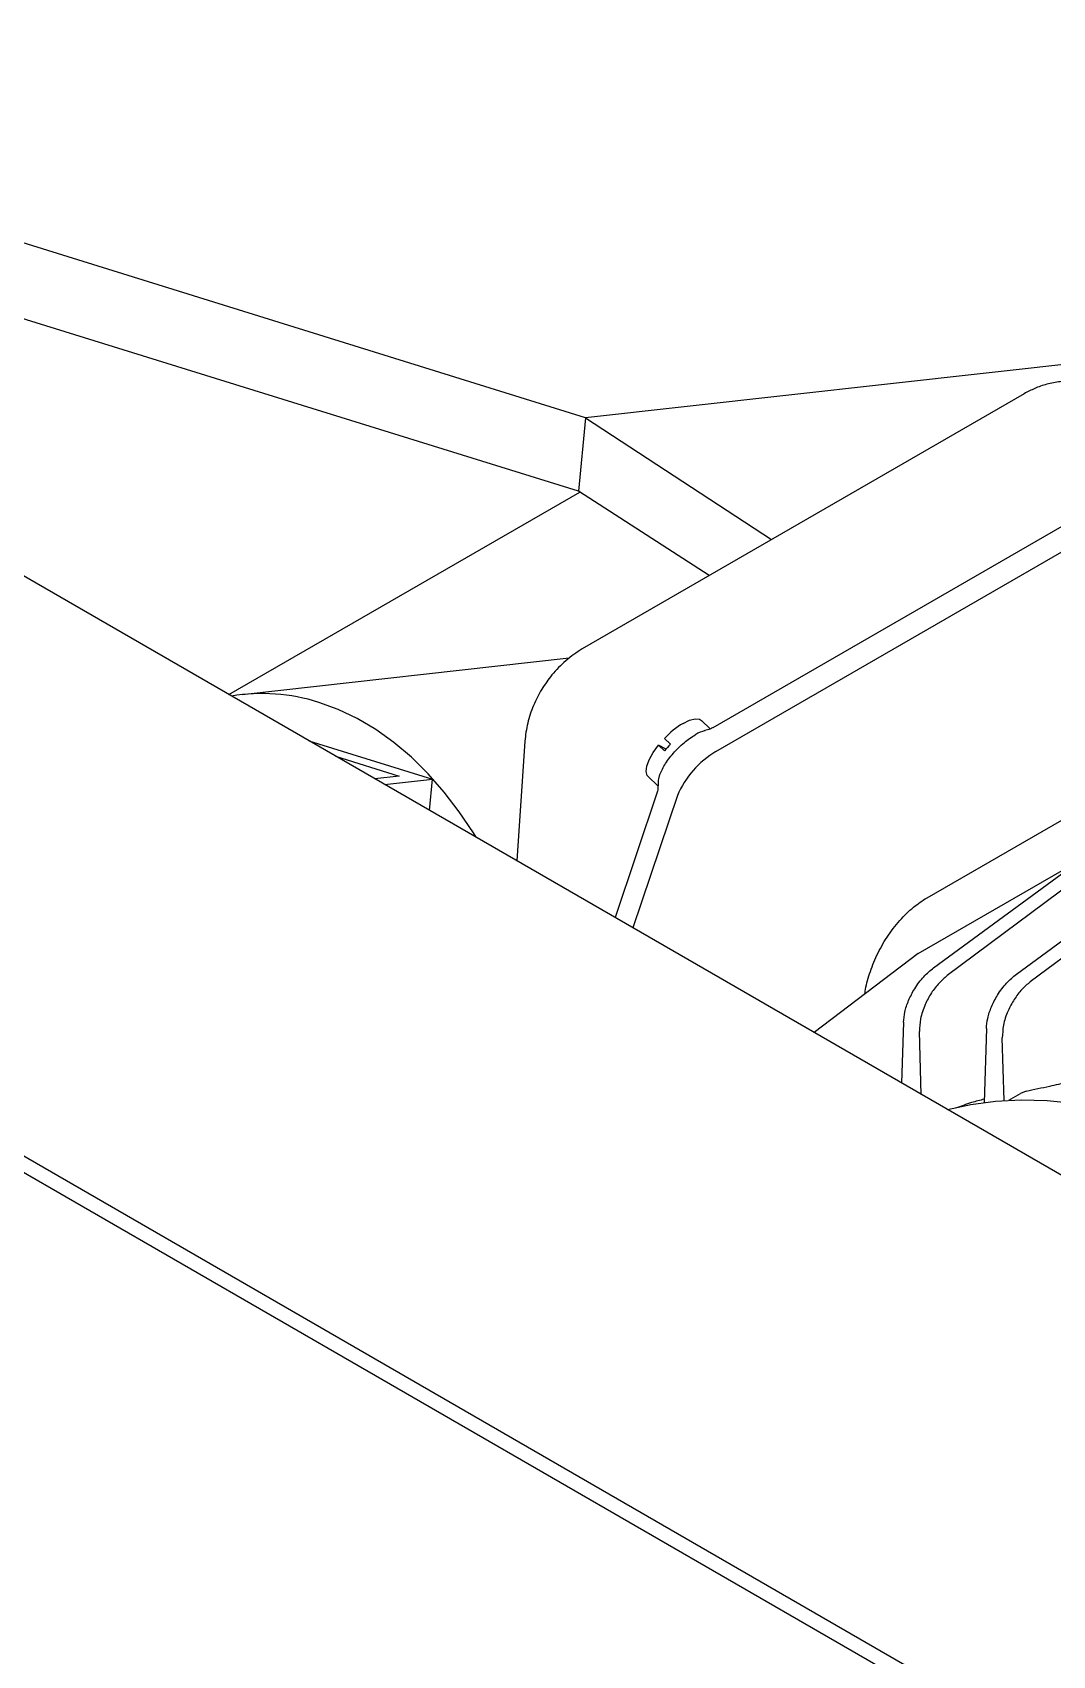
# Model space of a CAD drawing. Header units: millimetres. Extents: x 1293 to 41893, y 1011 to 26911.
# Drawn here: x 9255.8 to 9370.1, y 19908.1 to 20090 of the extents above; entities that cross this region are included whole.
import ezdxf

# ---------------------------------------------------------------- set-up
doc = ezdxf.new("R2010")
doc.units = ezdxf.units.MM
doc.header["$LTSCALE"] = 50

msp = doc.modelspace()

# ---------------------------------------------------------------- linework, layer by layer
at = {"color": 7, "linetype": 'Continuous', "lineweight": 25}
for p, q in [((9317.7782986, 20046.8223985), (7839.5509406, 20506.0923334)), ((9316.9962063, 20038.5798127), (7835.3969259, 20498.897369)), ((9479.3676122, 20064.8195532), (9317.7782986, 20046.8223985)), ((9366.9682452, 20049.5133211), (9317.4319335, 20020.916617)), ((9396.9615335, 20049.5357595), (9332.0522535, 20012.0644298)), ((9332.4118843, 20009.4089401), (9401.2369443, 20049.1408016)), ((9317.7782986, 20046.8223985), (9316.9962063, 20038.5798127)), ((9317.7782986, 20046.8223985), (9338.6476089, 20033.1641657)), ((9463.9052432, 19908.3572382), (9233.3671373, 20041.4440539)), ((9277.8253676, 20015.7788639), (9317.1499451, 20038.4804592)), ((9331.6379746, 20029.1175899), (9316.9962063, 20038.5798127)), ((9356.0654642, 19993.0151429), (9407.9285765, 20022.9550804)), ((9315.9602746, 20019.8620017), (9279.2935799, 20015.7782157)), ((9331.7694316, 20011.9414743), (9330.7796443, 20012.8842397)), ((9286.7775059, 20010.6109045), (9300.6494987, 20006.3010199)), ((9310.9907722, 20010.581007), (9310.1080974, 19997.1424406)), ((9327.3035767, 20010.2174873), (9326.6310782, 20010.8580374)), ((9175.4936063, 20009.8602543), (9409.2522156, 19874.9142816)), ((9289.7886635, 20008.8726002), (9296.9245624, 20006.6555503)), ((9326.6490682, 20009.4689168), (9325.9765697, 20010.1094669)), ((9326.8282365, 20009.6872399), (9325.9765697, 20010.1094669)), ((9407.6418977, 19873.9846649), (9176.7743621, 20007.2616563)), ((9296.9245624, 20006.6555503), (9294.1620862, 20006.347877)), ((9295.2793203, 20005.7029115), (9300.6494987, 20006.3010199)), ((9300.3168159, 20002.7948271), (9300.6494987, 20006.3010199)), ((9324.8022642, 20006.6087288), (9325.9161504, 20005.54776)), ((9325.8366747, 20004.8505229), (9321.1129778, 19990.7894584)), ((9328.0923486, 20004.468627), (9323.1097102, 19989.6367693)), ((9355.0893783, 19986.7681941), (9373.4196223, 19997.3500188)), ((9356.8078747, 19985.1711537), (9373.4417198, 19997.3662195)), ((9374.80741, 19996.5778234), (9358.3360384, 19984.2889635)), ((9366.0945437, 19984.4599315), (9382.7283889, 19996.6549973)), ((9384.094079, 19995.8666012), (9367.6227075, 19983.5777413)), ((9355.0893783, 19986.7681941), (9343.4248631, 19977.9090812)), ((9353.4310803, 19979.0598403), (9353.2215966, 19972.2535473)), ((9355.4295534, 19970.978921), (9355.2200697, 19978.0270787)), ((9362.7177494, 19978.3486181), (9362.4633054, 19970.0815311)), ((9364.715441, 19970.2939931), (9364.5067388, 19977.3158565)), ((9365.2207985, 19970.3219154), (9366.5577324, 19971.0937109)), ((9367.1709751, 19971.3382019), (9366.5577324, 19971.0937109))]:
    msp.add_line(p, q, dxfattribs=at)
at = {"color": 7, "linetype": 'Continuous', "lineweight": 25, "flags": 128}
for points in [[(9305.519529, 19999.7913648), (9305.2221527, 20000.2766056), (9303.6408363, 20002.6520111), (9301.9495657, 20004.8655332), (9300.1577994, 20006.9047931), (9298.2755576, 20008.7583865), (9296.3133665, 20010.4159473), (9294.2821996, 20011.8682058), (9292.1934159, 20013.1070403), (9290.0586967, 20014.1255227), (9287.8899803, 20014.9179574)], [(9328.7378223, 20012.5650336), (9329.4635927, 20012.9139718), (9330.0862335, 20013.0676129), (9330.5673547, 20013.0164838), (9330.7796443, 20012.8842397)], [(9324.8022642, 20006.6087288), (9324.7046166, 20006.7292316), (9324.5849731, 20007.1680126), (9324.6630001, 20007.7657739), (9324.9338867, 20008.4856595), (9325.380931, 20009.2832835), (9325.9765697, 20010.1094669)], [(9358.3515411, 19969.2920934), (9360.9865053, 19969.8604212), (9363.7536654, 19970.2211262), (9366.6057803, 19970.3628691), (9369.5350324, 19970.2852616), (9372.533393, 19969.9885163), (9375.5926436, 19969.4734466), (9378.7043991, 19968.7414643), (9381.8601305, 19967.7945757), (9382.8496123, 19967.4565196)]]:
    msp.add_lwpolyline(points, dxfattribs=at)
at = {"color": 7, "linetype": 'Continuous', "lineweight": 25}
for centre, radius, start, end in [((9281.5698554, 19995.0773683), 20.8228949, 72.330970359, 99.550433246), ((9333.789165, 20004.1772059), 9.7914104, 121.057317386, 136.975145734), ((9333.2035893, 20005.8784628), 6.2416598, 119.354015515, 119.999364728), ((9332.1302703, 20007.9738224), 3.8902625, 104.599077723, 120.7038365), ((9335.5902222, 20002.311686), 11.4529555, 136.347340804, 141.323364262), ((9337.7983814, 20000.3407481), 10.5473436, 120.710270219, 156.960434847), ((9328.4712237, 20005.8438057), 2.5464124, 160.435917275, 176.170525881)]:
    msp.add_arc(centre, radius, start, end, dxfattribs=at)
for points, knots in [([(9372.6664778, 20050.8849232), (9372.1125017, 20050.8972572), (9371.0535567, 20050.9208341), (9369.5250084, 20050.6122973), (9368.1661683, 20050.1515225), (9367.3538131, 20049.718743), (9366.9685669, 20049.5135044)], [0, 0, 0, 0, 0.2871152062, 0.5488308339, 0.7860404177, 1, 1, 1, 1]), ([(9317.4322552, 20020.9168003), (9316.7944193, 20020.503808), (9315.5536741, 20019.700438), (9314.520542, 20018.5455504), (9314.0185172, 20017.9843615)], [0, 0, 0, 0, 0.5140748619, 1, 1, 1, 1]), ([(9314.0185172, 20017.9843615), (9313.6297661, 20017.4665192), (9312.8407356, 20016.4154784), (9311.9160637, 20014.552701), (9311.2278642, 20012.557751), (9311.0706147, 20011.246664), (9310.9907667, 20010.5809208)], [0, 0, 0, 0, 0.238891013, 0.4848661699, 0.7384255736, 1, 1, 1, 1]), ([(9332.0397344, 20012.0569216), (9331.8946519, 20011.9905), (9331.5621784, 20011.8382871), (9331.2301823, 20011.7564854), (9331.0430603, 20011.7103797)], [0, 0, 0, 0, 0.43637315689, 1, 1, 1, 1]), ([(9325.9316762, 20006.0363872), (9325.9302829, 20005.9965504), (9325.9271043, 20005.9056703), (9325.9226699, 20005.7014816), (9325.9132159, 20005.4203692), (9325.8888874, 20005.0741679), (9325.8569897, 20004.9345049), (9325.8400446, 20004.8603116)], [0, 0, 0, 0, 0.0647973819, 0.1478228548, 0.3731421301, 0.6669933687, 1, 1, 1, 1]), ([(9349.1228784, 19982.2366817), (9349.1301421, 19982.3336944), (9349.1838103, 19983.0504794), (9349.6007503, 19984.5348554), (9350.4023751, 19986.5963576), (9351.562544, 19988.6435639), (9352.9662775, 19990.479007), (9354.5055652, 19992.001497), (9355.556774, 19992.6845883), (9356.0654642, 19993.0151429)], [0, 0, 0, 0, 0.0245165126, 0.1811418249, 0.344186645, 0.5096967147, 0.6809897811, 0.845627809, 1, 1, 1, 1]), ([(9353.4310803, 19979.0598403), (9353.4661586, 19979.4376108), (9353.538517, 19980.2168641), (9353.9759004, 19981.5234589), (9354.6864305, 19982.8988689), (9355.657507, 19984.2123258), (9356.4327579, 19984.858495), (9356.8078747, 19985.1711537)], [0, 0, 0, 0, 0.1785607693, 0.3683295918, 0.5630137686, 0.7885577054, 1, 1, 1, 1]), ([(9358.3360384, 19984.2889635), (9358.0240523, 19984.0272385), (9357.3804334, 19983.4873068), (9356.5186123, 19982.3538536), (9355.7833492, 19980.98018), (9355.2823761, 19979.4573237), (9355.2403886, 19978.4935003), (9355.2200697, 19978.0270787)], [0, 0, 0, 0, 0.1784612352, 0.368160733, 0.5628331568, 0.7884425028, 1, 1, 1, 1]), ([(9362.7177494, 19978.3486181), (9362.7528277, 19978.7263887), (9362.8251861, 19979.505642), (9363.2625694, 19980.8122367), (9363.9730995, 19982.1876467), (9364.944176, 19983.5011036), (9365.719427, 19984.1472729), (9366.0945437, 19984.4599315)], [0, 0, 0, 0, 0.1785607693, 0.3683295918, 0.5630137686, 0.7885577054, 1, 1, 1, 1]), ([(9367.6227075, 19983.5777413), (9367.3107214, 19983.3160163), (9366.6671025, 19982.7760847), (9365.8052814, 19981.6426315), (9365.0700183, 19980.2689578), (9364.5690452, 19978.7461015), (9364.5270577, 19977.7822782), (9364.5067388, 19977.3158565)], [0, 0, 0, 0, 0.1784612352, 0.368160733, 0.5628331568, 0.7884425028, 1, 1, 1, 1]), ([(9367.1709751, 19971.3382019), (9368.0537977, 19971.528325), (9369.6242725, 19971.8665397), (9371.1941707, 19972.2018912), (9371.8815705, 19972.348729)], [0, 0, 0, 0, 0.5621373704, 1, 1, 1, 1]), ([(9362.4741581, 19970.4341411), (9361.9988115, 19970.3156365), (9360.8984434, 19970.041313), (9359.8525108, 19969.641847), (9359.2584092, 19969.4149458)], [0, 0, 0, 0, 0.4319886515, 1, 1, 1, 1])]:
    msp.add_open_spline(points, degree=3, knots=knots, dxfattribs=at)
msp.add_open_spline([(9326.0718219, 20006.6964998), (9326.2419554, 20007.0924233), (9326.5822223, 20007.8842703), (9327.6037823, 20009.2249806), (9328.8355772, 20010.4614636), (9329.667072, 20011.0097768), (9330.0828193, 20011.2839334)], degree=3, dxfattribs=at)

doc.saveas('drawing.dxf')
